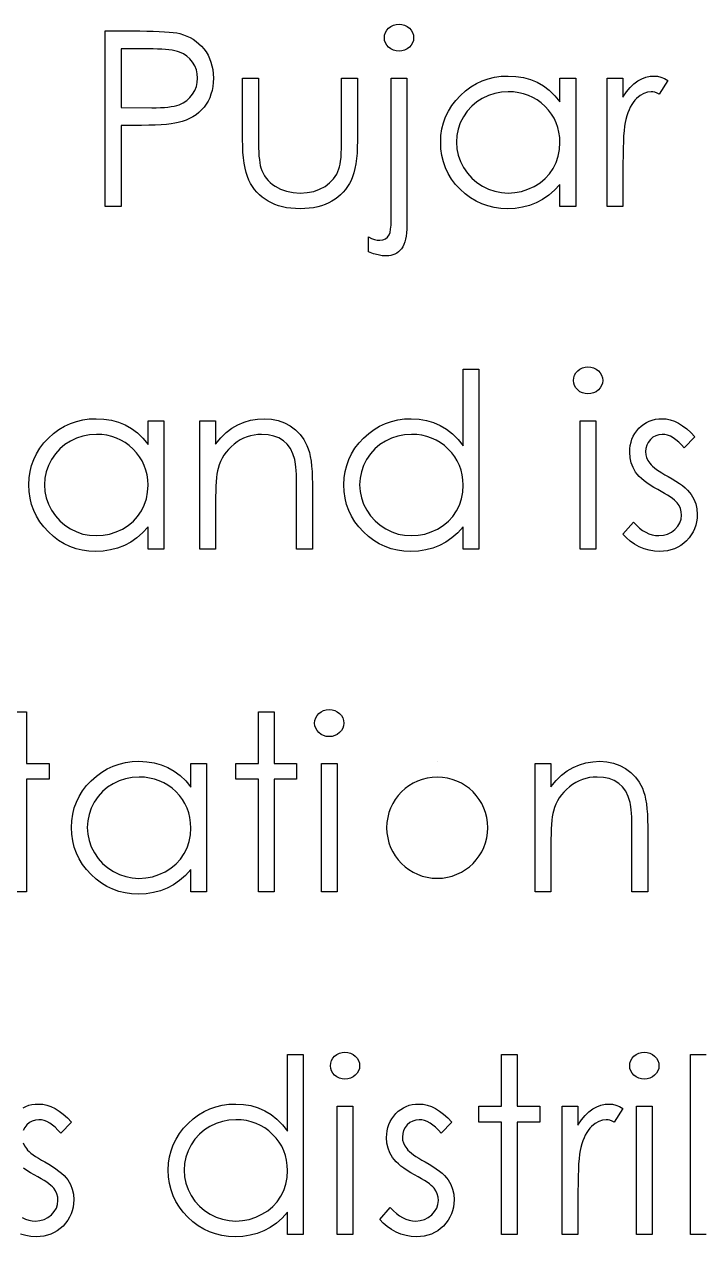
# Model space of a CAD drawing. Header units: millimetres. Extents: x -27 to 266, y -7 to 117.
# Drawn here: x 83.51 to 97.02, y 92.97 to 117.15 of the extents above; entities that cross this region are included whole.
import ezdxf

# ---------------------------------------------------------------- set-up
doc = ezdxf.new("R2010")
doc.units = ezdxf.units.MM

msp = doc.modelspace()

# ---------------------------------------------------------------- linework, layer by layer
at = {"color": 7, "linetype": 'Continuous'}
msp.add_line((91.748, 102.451), (91.748, 102.451), dxfattribs=at)
at = {"color": 7, "linetype": 'Continuous', "flags": 128}
for points in [[(90.984, 117.149), (91.042, 117.145), (91.096, 117.13), (91.145, 117.105), (91.19, 117.07), (91.228, 117.029), (91.254, 116.983), (91.27, 116.933), (91.275, 116.879), (91.275, 116.879), (91.27, 116.826), (91.254, 116.777), (91.228, 116.732), (91.19, 116.69), (91.145, 116.656), (91.096, 116.631), (91.042, 116.616), (90.984, 116.611), (90.984, 116.611), (90.925, 116.616), (90.871, 116.631), (90.822, 116.656), (90.777, 116.69), (90.74, 116.732), (90.713, 116.777), (90.697, 116.826), (90.692, 116.879), (90.692, 116.879), (90.697, 116.933), (90.713, 116.983), (90.74, 117.029), (90.777, 117.07), (90.822, 117.105), (90.871, 117.13), (90.925, 117.145), (90.984, 117.149)], [(85.128, 117.015), (85.814, 117.015), (85.814, 117.015), (85.956, 117.014), (86.085, 117.011), (86.203, 117.007), (86.309, 117.001), (86.402, 116.994), (86.484, 116.985), (86.554, 116.975), (86.611, 116.962), (86.611, 116.962), (86.684, 116.941), (86.752, 116.915), (86.817, 116.884), (86.88, 116.849), (86.938, 116.808), (86.993, 116.762), (87.045, 116.712), (87.094, 116.657), (87.138, 116.597), (87.176, 116.534), (87.208, 116.467), (87.235, 116.396), (87.255, 116.321), (87.27, 116.244), (87.279, 116.162), (87.282, 116.076), (87.282, 116.076), (87.279, 115.99), (87.27, 115.908), (87.256, 115.829), (87.235, 115.755), (87.209, 115.684), (87.177, 115.617), (87.139, 115.554), (87.096, 115.495), (87.047, 115.441), (86.994, 115.39), (86.937, 115.345), (86.875, 115.304), (86.808, 115.268), (86.738, 115.237), (86.663, 115.21), (86.583, 115.188), (86.583, 115.188), (86.517, 115.174), (86.438, 115.162), (86.346, 115.153), (86.241, 115.145), (86.123, 115.139), (85.993, 115.134), (85.849, 115.131), (85.692, 115.13), (85.692, 115.13), (85.442, 115.13), (85.442, 115.13), (85.442, 113.515), (85.442, 113.515), (85.128, 113.515), (85.128, 113.515), (85.128, 117.015)], [(85.442, 116.656), (85.442, 115.489), (85.442, 115.489), (86.055, 115.481), (86.055, 115.481), (86.144, 115.482), (86.228, 115.486), (86.305, 115.491), (86.376, 115.498), (86.441, 115.507), (86.5, 115.517), (86.552, 115.531), (86.598, 115.545), (86.679, 115.582), (86.752, 115.629), (86.815, 115.687), (86.869, 115.753), (86.912, 115.828), (86.943, 115.906), (86.961, 115.988), (86.967, 116.075), (86.967, 116.075), (86.961, 116.159), (86.943, 116.24), (86.912, 116.317), (86.869, 116.391), (86.815, 116.457), (86.755, 116.514), (86.686, 116.56), (86.609, 116.595), (86.566, 116.609), (86.516, 116.621), (86.459, 116.632), (86.397, 116.64), (86.327, 116.647), (86.252, 116.652), (86.17, 116.655), (86.082, 116.656), (86.082, 116.656), (85.442, 116.656)], [(87.865, 116.072), (88.179, 116.072), (88.179, 116.072), (88.179, 114.886), (88.179, 114.886), (88.18, 114.782), (88.182, 114.686), (88.186, 114.599), (88.192, 114.52), (88.199, 114.449), (88.207, 114.387), (88.217, 114.334), (88.229, 114.288), (88.229, 114.288), (88.25, 114.231), (88.274, 114.177), (88.304, 114.127), (88.337, 114.079), (88.375, 114.034), (88.417, 113.993), (88.462, 113.954), (88.513, 113.919), (88.623, 113.86), (88.743, 113.818), (88.874, 113.792), (89.014, 113.784), (89.014, 113.784), (89.154, 113.792), (89.283, 113.817), (89.401, 113.858), (89.508, 113.916), (89.601, 113.987), (89.679, 114.069), (89.741, 114.161), (89.787, 114.263), (89.787, 114.263), (89.799, 114.305), (89.81, 114.357), (89.819, 114.419), (89.827, 114.492), (89.832, 114.576), (89.836, 114.669), (89.839, 114.773), (89.839, 114.886), (89.839, 114.886), (89.839, 116.072), (89.839, 116.072), (90.153, 116.072), (90.153, 116.072), (90.153, 114.827), (90.153, 114.827), (90.151, 114.7), (90.146, 114.581), (90.136, 114.47), (90.122, 114.367), (90.104, 114.272), (90.083, 114.186), (90.057, 114.107), (90.027, 114.036), (89.994, 113.972), (89.956, 113.911), (89.914, 113.853), (89.869, 113.799), (89.82, 113.749), (89.766, 113.703), (89.709, 113.659), (89.647, 113.62), (89.582, 113.585), (89.513, 113.554), (89.439, 113.529), (89.362, 113.508), (89.28, 113.491), (89.194, 113.479), (89.105, 113.472), (89.011, 113.47), (89.011, 113.47), (88.918, 113.472), (88.828, 113.479), (88.743, 113.491), (88.661, 113.508), (88.583, 113.529), (88.509, 113.554), (88.439, 113.585), (88.373, 113.62), (88.312, 113.659), (88.253, 113.703), (88.199, 113.75), (88.15, 113.8), (88.104, 113.855), (88.063, 113.913), (88.025, 113.975), (87.991, 114.04), (87.962, 114.111), (87.936, 114.191), (87.914, 114.28), (87.896, 114.377), (87.882, 114.483), (87.873, 114.597), (87.867, 114.719), (87.865, 114.85), (87.865, 114.85), (87.865, 116.072)], [(90.826, 116.072), (91.141, 116.072), (91.141, 116.072), (91.141, 113.141), (91.141, 113.141), (91.139, 113.063), (91.134, 112.992), (91.125, 112.925), (91.113, 112.863), (91.098, 112.808), (91.079, 112.758), (91.057, 112.713), (91.031, 112.673), (91.002, 112.639), (90.972, 112.61), (90.938, 112.584), (90.901, 112.564), (90.863, 112.548), (90.822, 112.537), (90.778, 112.53), (90.732, 112.528), (90.732, 112.528), (90.65, 112.533), (90.565, 112.548), (90.474, 112.573), (90.378, 112.608), (90.378, 112.608), (90.378, 112.91), (90.378, 112.91), (90.438, 112.88), (90.496, 112.859), (90.55, 112.846), (90.601, 112.842), (90.601, 112.842), (90.66, 112.849), (90.711, 112.869), (90.754, 112.903), (90.789, 112.952), (90.789, 112.952), (90.805, 112.997), (90.817, 113.06), (90.824, 113.143), (90.826, 113.243), (90.826, 113.243), (90.826, 116.072)], [(94.506, 116.072), (94.506, 113.515), (94.506, 113.515), (94.192, 113.515), (94.192, 113.515), (94.192, 113.957), (94.192, 113.957), (94.083, 113.839), (93.969, 113.738), (93.847, 113.654), (93.719, 113.587), (93.585, 113.536), (93.446, 113.499), (93.299, 113.477), (93.147, 113.47), (93.147, 113.47), (93.012, 113.476), (92.881, 113.494), (92.756, 113.525), (92.635, 113.567), (92.52, 113.621), (92.41, 113.688), (92.304, 113.767), (92.204, 113.858), (92.112, 113.957), (92.033, 114.062), (91.966, 114.172), (91.911, 114.287), (91.868, 114.408), (91.838, 114.534), (91.82, 114.665), (91.814, 114.801), (91.814, 114.801), (91.82, 114.934), (91.838, 115.063), (91.869, 115.186), (91.913, 115.305), (91.968, 115.419), (92.035, 115.528), (92.115, 115.632), (92.208, 115.731), (92.309, 115.821), (92.415, 115.9), (92.526, 115.967), (92.642, 116.021), (92.764, 116.063), (92.89, 116.094), (93.021, 116.111), (93.157, 116.117), (93.157, 116.117), (93.313, 116.11), (93.462, 116.087), (93.603, 116.047), (93.736, 115.993), (93.862, 115.922), (93.98, 115.833), (94.089, 115.725), (94.192, 115.599), (94.192, 115.599), (94.192, 116.072), (94.192, 116.072), (94.506, 116.072)], [(95.134, 116.072), (95.448, 116.072), (95.448, 116.072), (95.448, 115.696), (95.448, 115.696), (95.52, 115.8), (95.593, 115.888), (95.668, 115.96), (95.746, 116.018), (95.825, 116.061), (95.906, 116.093), (95.988, 116.111), (96.072, 116.117), (96.072, 116.117), (96.137, 116.112), (96.205, 116.096), (96.274, 116.068), (96.346, 116.03), (96.346, 116.03), (96.173, 115.758), (96.173, 115.758), (96.128, 115.777), (96.086, 115.792), (96.047, 115.8), (96.013, 115.803), (96.013, 115.803), (95.938, 115.795), (95.863, 115.77), (95.791, 115.728), (95.72, 115.669), (95.685, 115.633), (95.653, 115.592), (95.624, 115.547), (95.595, 115.498), (95.57, 115.443), (95.546, 115.384), (95.524, 115.32), (95.504, 115.252), (95.504, 115.252), (95.491, 115.191), (95.48, 115.116), (95.47, 115.027), (95.462, 114.924), (95.456, 114.808), (95.452, 114.677), (95.449, 114.533), (95.448, 114.374), (95.448, 114.374), (95.448, 113.515), (95.448, 113.515), (95.134, 113.515), (95.134, 113.515), (95.134, 116.072)], [(93.161, 115.803), (93.024, 115.795), (92.892, 115.77), (92.766, 115.729), (92.644, 115.671), (92.532, 115.599), (92.432, 115.513), (92.344, 115.414), (92.267, 115.301), (92.206, 115.181), (92.163, 115.056), (92.136, 114.928), (92.128, 114.797), (92.128, 114.797), (92.137, 114.667), (92.163, 114.539), (92.207, 114.414), (92.269, 114.292), (92.346, 114.179), (92.434, 114.079), (92.535, 113.992), (92.648, 113.918), (92.769, 113.859), (92.895, 113.818), (93.024, 113.792), (93.158, 113.784), (93.158, 113.784), (93.294, 113.792), (93.427, 113.817), (93.555, 113.858), (93.68, 113.917), (93.796, 113.989), (93.898, 114.073), (93.985, 114.169), (94.059, 114.276), (94.117, 114.393), (94.159, 114.518), (94.183, 114.649), (94.192, 114.788), (94.192, 114.788), (94.187, 114.894), (94.173, 114.996), (94.15, 115.093), (94.118, 115.186), (94.075, 115.274), (94.024, 115.358), (93.964, 115.437), (93.894, 115.512), (93.817, 115.58), (93.737, 115.64), (93.651, 115.69), (93.562, 115.73), (93.468, 115.763), (93.37, 115.785), (93.268, 115.799), (93.161, 115.803)], [(92.576, 110.271), (92.576, 106.681), (92.576, 106.681), (92.262, 106.681), (92.262, 106.681), (92.262, 107.124), (92.262, 107.124), (92.154, 107.006), (92.039, 106.905), (91.917, 106.821), (91.79, 106.754), (91.656, 106.703), (91.516, 106.666), (91.37, 106.644), (91.218, 106.637), (91.218, 106.637), (91.082, 106.643), (90.952, 106.661), (90.826, 106.691), (90.706, 106.733), (90.591, 106.788), (90.48, 106.855), (90.375, 106.933), (90.275, 107.024), (90.183, 107.124), (90.104, 107.228), (90.037, 107.338), (89.982, 107.454), (89.939, 107.575), (89.909, 107.7), (89.89, 107.831), (89.884, 107.967), (89.884, 107.967), (89.89, 108.101), (89.909, 108.23), (89.94, 108.353), (89.983, 108.472), (90.038, 108.586), (90.106, 108.694), (90.186, 108.799), (90.278, 108.898), (90.379, 108.988), (90.486, 109.067), (90.596, 109.133), (90.713, 109.187), (90.834, 109.23), (90.96, 109.26), (91.091, 109.278), (91.228, 109.284), (91.228, 109.284), (91.384, 109.276), (91.532, 109.25), (91.673, 109.208), (91.807, 109.149), (91.932, 109.073), (92.051, 108.98), (92.16, 108.87), (92.262, 108.744), (92.262, 108.744), (92.262, 110.271), (92.262, 110.271), (92.576, 110.271)], [(94.751, 110.316), (94.81, 110.311), (94.864, 110.296), (94.913, 110.271), (94.958, 110.237), (94.996, 110.195), (95.023, 110.149), (95.039, 110.099), (95.044, 110.045), (95.044, 110.045), (95.039, 109.993), (95.023, 109.944), (94.996, 109.898), (94.958, 109.857), (94.913, 109.822), (94.864, 109.797), (94.81, 109.783), (94.751, 109.778), (94.751, 109.778), (94.694, 109.783), (94.641, 109.797), (94.591, 109.822), (94.547, 109.857), (94.509, 109.898), (94.483, 109.944), (94.467, 109.993), (94.461, 110.045), (94.461, 110.045), (94.467, 110.099), (94.483, 110.149), (94.509, 110.195), (94.547, 110.237), (94.591, 110.271), (94.641, 110.296), (94.694, 110.311), (94.751, 110.316)], [(86.294, 109.239), (86.294, 106.681), (86.294, 106.681), (85.98, 106.681), (85.98, 106.681), (85.98, 107.124), (85.98, 107.124), (85.872, 107.006), (85.757, 106.905), (85.635, 106.821), (85.508, 106.754), (85.374, 106.703), (85.234, 106.666), (85.088, 106.644), (84.936, 106.637), (84.936, 106.637), (84.8, 106.643), (84.67, 106.661), (84.544, 106.691), (84.424, 106.733), (84.309, 106.788), (84.198, 106.855), (84.093, 106.933), (83.993, 107.024), (83.901, 107.124), (83.822, 107.228), (83.755, 107.338), (83.7, 107.454), (83.657, 107.575), (83.627, 107.7), (83.608, 107.831), (83.602, 107.967), (83.602, 107.967), (83.608, 108.101), (83.627, 108.23), (83.657, 108.353), (83.701, 108.472), (83.756, 108.586), (83.824, 108.694), (83.904, 108.799), (83.996, 108.898), (84.097, 108.988), (84.204, 109.067), (84.314, 109.133), (84.431, 109.187), (84.552, 109.23), (84.678, 109.26), (84.809, 109.278), (84.945, 109.284), (84.945, 109.284), (85.102, 109.276), (85.25, 109.253), (85.391, 109.214), (85.525, 109.16), (85.65, 109.089), (85.769, 108.999), (85.878, 108.892), (85.98, 108.766), (85.98, 108.766), (85.98, 109.239), (85.98, 109.239), (86.294, 109.239)], [(87.012, 109.239), (87.326, 109.239), (87.326, 109.239), (87.326, 108.778), (87.326, 108.778), (87.43, 108.901), (87.538, 109.007), (87.651, 109.094), (87.77, 109.163), (87.894, 109.216), (88.024, 109.254), (88.159, 109.276), (88.3, 109.284), (88.3, 109.284), (88.441, 109.275), (88.574, 109.248), (88.699, 109.203), (88.816, 109.14), (88.921, 109.061), (89.012, 108.97), (89.088, 108.866), (89.149, 108.75), (89.174, 108.685), (89.196, 108.61), (89.214, 108.528), (89.229, 108.437), (89.241, 108.338), (89.249, 108.23), (89.255, 108.112), (89.256, 107.988), (89.256, 107.988), (89.256, 106.681), (89.256, 106.681), (88.942, 106.681), (88.942, 106.681), (88.942, 107.885), (88.942, 107.885), (88.941, 107.989), (88.94, 108.084), (88.937, 108.171), (88.933, 108.248), (88.927, 108.316), (88.921, 108.375), (88.913, 108.426), (88.905, 108.467), (88.905, 108.467), (88.869, 108.584), (88.819, 108.687), (88.756, 108.773), (88.68, 108.844), (88.59, 108.899), (88.488, 108.938), (88.373, 108.962), (88.245, 108.97), (88.245, 108.97), (88.169, 108.967), (88.096, 108.958), (88.023, 108.943), (87.954, 108.922), (87.886, 108.894), (87.82, 108.861), (87.756, 108.821), (87.695, 108.775), (87.636, 108.725), (87.584, 108.672), (87.536, 108.616), (87.493, 108.557), (87.456, 108.495), (87.424, 108.431), (87.397, 108.363), (87.375, 108.293), (87.375, 108.293), (87.364, 108.241), (87.354, 108.179), (87.345, 108.108), (87.338, 108.027), (87.333, 107.936), (87.329, 107.836), (87.327, 107.726), (87.326, 107.606), (87.326, 107.606), (87.326, 106.681), (87.326, 106.681), (87.012, 106.681), (87.012, 106.681), (87.012, 109.239)], [(94.596, 109.239), (94.91, 109.239), (94.91, 109.239), (94.91, 106.681), (94.91, 106.681), (94.596, 106.681), (94.596, 106.681), (94.596, 109.239)], [(96.884, 108.92), (96.671, 108.701), (96.671, 108.701), (96.615, 108.764), (96.559, 108.818), (96.503, 108.865), (96.448, 108.903), (96.393, 108.932), (96.338, 108.953), (96.283, 108.966), (96.229, 108.97), (96.229, 108.97), (96.163, 108.964), (96.102, 108.944), (96.046, 108.912), (95.994, 108.866), (95.952, 108.812), (95.922, 108.755), (95.903, 108.692), (95.897, 108.626), (95.897, 108.626), (95.903, 108.565), (95.919, 108.507), (95.946, 108.45), (95.984, 108.394), (95.984, 108.394), (96.008, 108.365), (96.039, 108.335), (96.076, 108.304), (96.119, 108.272), (96.168, 108.238), (96.222, 108.204), (96.283, 108.167), (96.349, 108.13), (96.349, 108.13), (96.431, 108.084), (96.505, 108.038), (96.573, 107.993), (96.634, 107.948), (96.688, 107.903), (96.736, 107.859), (96.776, 107.814), (96.81, 107.771), (96.81, 107.771), (96.862, 107.681), (96.9, 107.585), (96.921, 107.483), (96.929, 107.376), (96.929, 107.376), (96.926, 107.3), (96.916, 107.227), (96.899, 107.157), (96.876, 107.09), (96.845, 107.026), (96.808, 106.965), (96.765, 106.907), (96.714, 106.851), (96.659, 106.801), (96.601, 106.757), (96.539, 106.721), (96.474, 106.691), (96.405, 106.667), (96.333, 106.65), (96.258, 106.64), (96.18, 106.637), (96.18, 106.637), (96.074, 106.642), (95.971, 106.66), (95.87, 106.688), (95.771, 106.728), (95.678, 106.779), (95.593, 106.839), (95.516, 106.907), (95.448, 106.983), (95.448, 106.983), (95.656, 107.22), (95.656, 107.22), (95.717, 107.157), (95.778, 107.102), (95.84, 107.056), (95.903, 107.018), (95.966, 106.989), (96.032, 106.968), (96.097, 106.955), (96.163, 106.951), (96.163, 106.951), (96.254, 106.958), (96.337, 106.982), (96.414, 107.019), (96.483, 107.073), (96.541, 107.137), (96.582, 107.207), (96.607, 107.282), (96.615, 107.362), (96.615, 107.362), (96.609, 107.429), (96.593, 107.492), (96.567, 107.551), (96.529, 107.606), (96.529, 107.606), (96.504, 107.633), (96.473, 107.662), (96.434, 107.692), (96.389, 107.725), (96.337, 107.758), (96.278, 107.793), (96.213, 107.831), (96.141, 107.87), (96.141, 107.87), (96.063, 107.914), (95.992, 107.958), (95.927, 108.002), (95.868, 108.046), (95.816, 108.089), (95.771, 108.133), (95.732, 108.176), (95.7, 108.219), (95.7, 108.219), (95.649, 108.308), (95.612, 108.404), (95.59, 108.505), (95.583, 108.613), (95.583, 108.613), (95.586, 108.684), (95.594, 108.751), (95.609, 108.816), (95.628, 108.877), (95.654, 108.936), (95.686, 108.991), (95.723, 109.044), (95.766, 109.093), (95.814, 109.137), (95.864, 109.176), (95.917, 109.209), (95.973, 109.236), (96.033, 109.257), (96.095, 109.272), (96.161, 109.281), (96.229, 109.284), (96.229, 109.284), (96.311, 109.278), (96.392, 109.262), (96.474, 109.233), (96.556, 109.193), (96.637, 109.142), (96.719, 109.079), (96.802, 109.006), (96.884, 108.92)], [(84.95, 108.97), (84.812, 108.962), (84.68, 108.937), (84.554, 108.896), (84.433, 108.838), (84.321, 108.766), (84.22, 108.68), (84.132, 108.581), (84.056, 108.468), (83.995, 108.347), (83.951, 108.223), (83.925, 108.095), (83.916, 107.964), (83.916, 107.964), (83.925, 107.833), (83.951, 107.706), (83.995, 107.581), (84.057, 107.459), (84.134, 107.345), (84.223, 107.245), (84.324, 107.158), (84.436, 107.085), (84.558, 107.026), (84.683, 106.984), (84.813, 106.959), (84.947, 106.951), (84.947, 106.951), (85.083, 106.959), (85.215, 106.984), (85.344, 107.025), (85.468, 107.083), (85.584, 107.155), (85.687, 107.24), (85.773, 107.336), (85.847, 107.443), (85.905, 107.56), (85.947, 107.685), (85.972, 107.816), (85.98, 107.955), (85.98, 107.955), (85.975, 108.061), (85.961, 108.162), (85.938, 108.26), (85.906, 108.352), (85.864, 108.441), (85.813, 108.525), (85.752, 108.604), (85.682, 108.679), (85.606, 108.747), (85.525, 108.807), (85.44, 108.856), (85.351, 108.897), (85.257, 108.929), (85.159, 108.952), (85.056, 108.966), (84.95, 108.97)], [(91.232, 108.97), (91.094, 108.962), (90.962, 108.937), (90.836, 108.896), (90.715, 108.838), (90.603, 108.766), (90.503, 108.68), (90.414, 108.581), (90.338, 108.468), (90.277, 108.347), (90.233, 108.223), (90.207, 108.095), (90.198, 107.964), (90.198, 107.964), (90.207, 107.833), (90.233, 107.706), (90.277, 107.581), (90.339, 107.459), (90.416, 107.345), (90.505, 107.245), (90.606, 107.158), (90.718, 107.085), (90.84, 107.026), (90.965, 106.984), (91.095, 106.959), (91.229, 106.951), (91.229, 106.951), (91.365, 106.959), (91.497, 106.984), (91.626, 107.025), (91.751, 107.083), (91.866, 107.155), (91.969, 107.24), (92.056, 107.336), (92.129, 107.443), (92.187, 107.56), (92.229, 107.685), (92.254, 107.816), (92.262, 107.955), (92.262, 107.955), (92.257, 108.061), (92.243, 108.162), (92.22, 108.26), (92.188, 108.352), (92.146, 108.441), (92.095, 108.525), (92.034, 108.604), (91.964, 108.679), (91.888, 108.747), (91.807, 108.807), (91.722, 108.856), (91.633, 108.897), (91.539, 108.929), (91.441, 108.952), (91.338, 108.966), (91.232, 108.97)], [(83.243, 103.438), (83.557, 103.438), (83.557, 103.438), (83.557, 102.406), (83.557, 102.406), (84.006, 102.406), (84.006, 102.406), (84.006, 102.092), (84.006, 102.092), (83.557, 102.092), (83.557, 102.092), (83.557, 99.848), (83.557, 99.848), (83.243, 99.848), (83.243, 99.848), (83.243, 102.092), (83.243, 102.092), (82.794, 102.092), (82.794, 102.092), (82.794, 102.406), (82.794, 102.406), (83.243, 102.406), (83.243, 102.406), (83.243, 103.438)], [(88.179, 103.438), (88.493, 103.438), (88.493, 103.438), (88.493, 102.406), (88.493, 102.406), (88.942, 102.406), (88.942, 102.406), (88.942, 102.092), (88.942, 102.092), (88.493, 102.092), (88.493, 102.092), (88.493, 99.848), (88.493, 99.848), (88.179, 99.848), (88.179, 99.848), (88.179, 102.092), (88.179, 102.092), (87.73, 102.092), (87.73, 102.092), (87.73, 102.406), (87.73, 102.406), (88.179, 102.406), (88.179, 102.406), (88.179, 103.438)], [(89.591, 103.483), (89.649, 103.478), (89.703, 103.463), (89.753, 103.438), (89.798, 103.404), (89.836, 103.362), (89.862, 103.316), (89.879, 103.266), (89.884, 103.212), (89.884, 103.212), (89.879, 103.16), (89.862, 103.11), (89.836, 103.065), (89.798, 103.024), (89.753, 102.989), (89.703, 102.964), (89.649, 102.949), (89.591, 102.944), (89.591, 102.944), (89.534, 102.949), (89.481, 102.964), (89.431, 102.989), (89.386, 103.024), (89.349, 103.065), (89.323, 103.11), (89.306, 103.16), (89.301, 103.212), (89.301, 103.212), (89.306, 103.266), (89.323, 103.316), (89.349, 103.362), (89.386, 103.404), (89.431, 103.438), (89.481, 103.463), (89.534, 103.478), (89.591, 103.483)], [(87.147, 102.406), (87.147, 99.848), (87.147, 99.848), (86.833, 99.848), (86.833, 99.848), (86.833, 100.291), (86.833, 100.291), (86.724, 100.173), (86.61, 100.072), (86.488, 99.988), (86.36, 99.92), (86.226, 99.869), (86.087, 99.833), (85.94, 99.81), (85.788, 99.803), (85.788, 99.803), (85.653, 99.81), (85.522, 99.828), (85.397, 99.858), (85.276, 99.9), (85.161, 99.955), (85.051, 100.021), (84.945, 100.1), (84.845, 100.191), (84.753, 100.291), (84.674, 100.395), (84.608, 100.505), (84.552, 100.621), (84.509, 100.741), (84.479, 100.867), (84.461, 100.998), (84.455, 101.134), (84.455, 101.134), (84.461, 101.267), (84.479, 101.396), (84.51, 101.52), (84.554, 101.639), (84.609, 101.752), (84.676, 101.861), (84.756, 101.966), (84.849, 102.064), (84.95, 102.155), (85.056, 102.233), (85.167, 102.3), (85.283, 102.354), (85.405, 102.397), (85.531, 102.427), (85.662, 102.444), (85.798, 102.451), (85.798, 102.451), (85.954, 102.443), (86.103, 102.42), (86.244, 102.381), (86.377, 102.327), (86.503, 102.256), (86.621, 102.166), (86.731, 102.059), (86.833, 101.933), (86.833, 101.933), (86.833, 102.406), (86.833, 102.406), (87.147, 102.406)], [(89.435, 102.406), (89.75, 102.406), (89.75, 102.406), (89.75, 99.848), (89.75, 99.848), (89.435, 99.848), (89.435, 99.848), (89.435, 102.406)], [(93.698, 102.406), (94.012, 102.406), (94.012, 102.406), (94.012, 101.944), (94.012, 101.944), (94.115, 102.068), (94.223, 102.174), (94.337, 102.261), (94.456, 102.33), (94.58, 102.383), (94.71, 102.421), (94.845, 102.443), (94.986, 102.451), (94.986, 102.451), (95.127, 102.442), (95.26, 102.415), (95.385, 102.369), (95.502, 102.306), (95.607, 102.228), (95.698, 102.137), (95.774, 102.033), (95.835, 101.916), (95.86, 101.851), (95.882, 101.777), (95.9, 101.695), (95.915, 101.604), (95.926, 101.504), (95.935, 101.396), (95.94, 101.279), (95.942, 101.154), (95.942, 101.154), (95.942, 99.848), (95.942, 99.848), (95.628, 99.848), (95.628, 99.848), (95.628, 101.051), (95.628, 101.051), (95.627, 101.156), (95.626, 101.251), (95.623, 101.337), (95.619, 101.415), (95.613, 101.483), (95.607, 101.542), (95.599, 101.593), (95.591, 101.633), (95.591, 101.633), (95.555, 101.751), (95.505, 101.853), (95.442, 101.94), (95.366, 102.01), (95.276, 102.066), (95.173, 102.105), (95.058, 102.129), (94.931, 102.137), (94.931, 102.137), (94.855, 102.134), (94.781, 102.125), (94.709, 102.109), (94.64, 102.088), (94.572, 102.06), (94.506, 102.027), (94.442, 101.987), (94.38, 101.942), (94.322, 101.891), (94.27, 101.839), (94.222, 101.783), (94.179, 101.724), (94.142, 101.662), (94.11, 101.597), (94.082, 101.529), (94.061, 101.459), (94.061, 101.459), (94.05, 101.407), (94.04, 101.346), (94.031, 101.275), (94.024, 101.194), (94.019, 101.103), (94.015, 101.003), (94.013, 100.893), (94.012, 100.773), (94.012, 100.773), (94.012, 99.848), (94.012, 99.848), (93.698, 99.848), (93.698, 99.848), (93.698, 102.406)], [(85.802, 102.137), (85.665, 102.128), (85.533, 102.104), (85.407, 102.062), (85.285, 102.005), (85.173, 101.933), (85.073, 101.846), (84.985, 101.747), (84.908, 101.635), (84.847, 101.514), (84.804, 101.389), (84.777, 101.262), (84.769, 101.13), (84.769, 101.13), (84.778, 101), (84.804, 100.872), (84.848, 100.748), (84.91, 100.626), (84.987, 100.512), (85.075, 100.412), (85.176, 100.325), (85.289, 100.251), (85.41, 100.192), (85.536, 100.151), (85.666, 100.126), (85.799, 100.117), (85.799, 100.117), (85.935, 100.126), (86.068, 100.15), (86.196, 100.192), (86.321, 100.25), (86.437, 100.322), (86.539, 100.406), (86.626, 100.502), (86.7, 100.61), (86.758, 100.727), (86.8, 100.851), (86.824, 100.983), (86.833, 101.121), (86.833, 101.121), (86.828, 101.227), (86.814, 101.329), (86.791, 101.426), (86.759, 101.519), (86.716, 101.607), (86.665, 101.691), (86.605, 101.771), (86.535, 101.846), (86.458, 101.914), (86.378, 101.973), (86.292, 102.023), (86.203, 102.064), (86.109, 102.096), (86.011, 102.118), (85.909, 102.132), (85.802, 102.137)], [(89.076, 96.605), (89.076, 93.015), (89.076, 93.015), (88.762, 93.015), (88.762, 93.015), (88.762, 93.457), (88.762, 93.457), (88.654, 93.339), (88.539, 93.238), (88.417, 93.154), (88.29, 93.087), (88.156, 93.036), (88.016, 92.999), (87.87, 92.977), (87.718, 92.97), (87.718, 92.97), (87.582, 92.976), (87.452, 92.994), (87.326, 93.025), (87.206, 93.067), (87.091, 93.121), (86.98, 93.188), (86.875, 93.267), (86.775, 93.358), (86.683, 93.457), (86.604, 93.562), (86.537, 93.672), (86.482, 93.787), (86.439, 93.908), (86.409, 94.034), (86.39, 94.165), (86.384, 94.301), (86.384, 94.301), (86.39, 94.434), (86.409, 94.563), (86.44, 94.686), (86.483, 94.805), (86.538, 94.919), (86.606, 95.028), (86.686, 95.132), (86.778, 95.231), (86.879, 95.321), (86.986, 95.4), (87.096, 95.467), (87.213, 95.521), (87.334, 95.563), (87.46, 95.594), (87.591, 95.611), (87.728, 95.617), (87.728, 95.617), (87.884, 95.609), (88.032, 95.584), (88.173, 95.541), (88.307, 95.482), (88.432, 95.406), (88.551, 95.314), (88.66, 95.204), (88.762, 95.078), (88.762, 95.078), (88.762, 96.605), (88.762, 96.605), (89.076, 96.605)], [(89.905, 96.649), (89.963, 96.645), (90.017, 96.63), (90.067, 96.605), (90.112, 96.57), (90.15, 96.529), (90.177, 96.483), (90.193, 96.433), (90.198, 96.379), (90.198, 96.379), (90.193, 96.326), (90.177, 96.277), (90.15, 96.232), (90.112, 96.19), (90.067, 96.156), (90.017, 96.131), (89.963, 96.116), (89.905, 96.111), (89.905, 96.111), (89.848, 96.116), (89.795, 96.131), (89.745, 96.156), (89.7, 96.19), (89.663, 96.232), (89.637, 96.277), (89.621, 96.326), (89.615, 96.379), (89.615, 96.379), (89.621, 96.433), (89.637, 96.483), (89.663, 96.529), (89.7, 96.57), (89.745, 96.605), (89.795, 96.63), (89.848, 96.645), (89.905, 96.649)], [(93.025, 96.605), (93.339, 96.605), (93.339, 96.605), (93.339, 95.572), (93.339, 95.572), (93.788, 95.572), (93.788, 95.572), (93.788, 95.258), (93.788, 95.258), (93.339, 95.258), (93.339, 95.258), (93.339, 93.015), (93.339, 93.015), (93.025, 93.015), (93.025, 93.015), (93.025, 95.258), (93.025, 95.258), (92.576, 95.258), (92.576, 95.258), (92.576, 95.572), (92.576, 95.572), (93.025, 95.572), (93.025, 95.572), (93.025, 96.605)], [(95.873, 96.649), (95.931, 96.645), (95.985, 96.63), (96.035, 96.605), (96.08, 96.57), (96.118, 96.529), (96.144, 96.483), (96.161, 96.433), (96.166, 96.379), (96.166, 96.379), (96.161, 96.326), (96.144, 96.277), (96.118, 96.232), (96.08, 96.19), (96.035, 96.156), (95.985, 96.131), (95.931, 96.116), (95.873, 96.111), (95.873, 96.111), (95.816, 96.116), (95.763, 96.131), (95.713, 96.156), (95.668, 96.19), (95.631, 96.232), (95.605, 96.277), (95.588, 96.326), (95.583, 96.379), (95.583, 96.379), (95.588, 96.433), (95.605, 96.483), (95.631, 96.529), (95.668, 96.57), (95.713, 96.605), (95.763, 96.63), (95.816, 96.645), (95.873, 96.649)], [(96.794, 93.015), (96.794, 96.605), (96.794, 96.605), (97.109, 96.605)], [(83.488, 95.542), (83.544, 95.57), (83.604, 95.591), (83.666, 95.605), (83.731, 95.615), (83.8, 95.617), (83.8, 95.617), (83.881, 95.612), (83.962, 95.595), (84.045, 95.566), (84.127, 95.526), (84.208, 95.475), (84.29, 95.413), (84.373, 95.339), (84.455, 95.253)], [(89.75, 95.572), (90.064, 95.572), (90.064, 95.572), (90.064, 93.015), (90.064, 93.015), (89.75, 93.015), (89.75, 93.015), (89.75, 95.572)], [(92.038, 95.253), (91.825, 95.034), (91.825, 95.034), (91.769, 95.097), (91.713, 95.152), (91.657, 95.198), (91.602, 95.236), (91.547, 95.265), (91.492, 95.286), (91.437, 95.299), (91.383, 95.303), (91.383, 95.303), (91.317, 95.297), (91.256, 95.277), (91.199, 95.245), (91.148, 95.199), (91.106, 95.146), (91.075, 95.088), (91.057, 95.026), (91.051, 94.959), (91.051, 94.959), (91.056, 94.899), (91.073, 94.841), (91.1, 94.783), (91.138, 94.727), (91.138, 94.727), (91.162, 94.698), (91.193, 94.669), (91.23, 94.637), (91.272, 94.605), (91.321, 94.571), (91.376, 94.537), (91.436, 94.5), (91.503, 94.463), (91.503, 94.463), (91.584, 94.417), (91.659, 94.371), (91.727, 94.326), (91.788, 94.281), (91.842, 94.236), (91.889, 94.192), (91.93, 94.148), (91.964, 94.104), (91.964, 94.104), (92.016, 94.014), (92.053, 93.918), (92.075, 93.816), (92.083, 93.709), (92.083, 93.709), (92.079, 93.633), (92.07, 93.56), (92.053, 93.49), (92.03, 93.424), (91.999, 93.359), (91.962, 93.298), (91.919, 93.24), (91.868, 93.184), (91.813, 93.134), (91.755, 93.091), (91.693, 93.054), (91.628, 93.024), (91.559, 93), (91.487, 92.983), (91.412, 92.973), (91.333, 92.97), (91.333, 92.97), (91.228, 92.976), (91.124, 92.993), (91.023, 93.022), (90.925, 93.062), (90.831, 93.112), (90.747, 93.172), (90.67, 93.24), (90.602, 93.316), (90.602, 93.316), (90.81, 93.553), (90.81, 93.553), (90.871, 93.49), (90.932, 93.435), (90.994, 93.389), (91.056, 93.351), (91.12, 93.322), (91.185, 93.301), (91.251, 93.288), (91.317, 93.284), (91.317, 93.284), (91.408, 93.292), (91.491, 93.315), (91.568, 93.353), (91.637, 93.407), (91.694, 93.471), (91.736, 93.541), (91.76, 93.615), (91.769, 93.696), (91.769, 93.696), (91.763, 93.762), (91.747, 93.825), (91.72, 93.884), (91.683, 93.94), (91.683, 93.94), (91.658, 93.966), (91.626, 93.995), (91.588, 94.026), (91.543, 94.058), (91.491, 94.092), (91.432, 94.127), (91.367, 94.164), (91.295, 94.203), (91.295, 94.203), (91.217, 94.247), (91.145, 94.292), (91.081, 94.336), (91.022, 94.379), (90.97, 94.423), (90.925, 94.466), (90.886, 94.51), (90.854, 94.552), (90.854, 94.552), (90.803, 94.641), (90.766, 94.737), (90.744, 94.838), (90.737, 94.946), (90.737, 94.946), (90.74, 95.017), (90.748, 95.085), (90.763, 95.149), (90.782, 95.211), (90.808, 95.269), (90.84, 95.324), (90.877, 95.377), (90.92, 95.426), (90.967, 95.471), (91.018, 95.509), (91.071, 95.542), (91.127, 95.57), (91.187, 95.591), (91.249, 95.605), (91.314, 95.615), (91.383, 95.617), (91.383, 95.617), (91.464, 95.612), (91.546, 95.595), (91.628, 95.566), (91.71, 95.526), (91.791, 95.475), (91.873, 95.413), (91.956, 95.339), (92.038, 95.253)], [(94.237, 95.572), (94.551, 95.572), (94.551, 95.572), (94.551, 95.196), (94.551, 95.196), (94.622, 95.3), (94.696, 95.388), (94.771, 95.46), (94.848, 95.518), (94.927, 95.561), (95.009, 95.593), (95.091, 95.611), (95.175, 95.617), (95.175, 95.617), (95.24, 95.612), (95.307, 95.596), (95.377, 95.568), (95.448, 95.53), (95.448, 95.53), (95.276, 95.258), (95.276, 95.258), (95.23, 95.277), (95.188, 95.292), (95.15, 95.3), (95.115, 95.303), (95.115, 95.303), (95.04, 95.295), (94.966, 95.27), (94.894, 95.228), (94.822, 95.169), (94.788, 95.133), (94.756, 95.092), (94.726, 95.047), (94.698, 94.998), (94.672, 94.943), (94.648, 94.884), (94.627, 94.82), (94.607, 94.752), (94.607, 94.752), (94.594, 94.691), (94.582, 94.616), (94.573, 94.527), (94.565, 94.424), (94.559, 94.308), (94.554, 94.177), (94.552, 94.033), (94.551, 93.874), (94.551, 93.874), (94.551, 93.015), (94.551, 93.015), (94.237, 93.015), (94.237, 93.015), (94.237, 95.572)], [(95.717, 95.572), (96.032, 95.572), (96.032, 95.572), (96.032, 93.015), (96.032, 93.015), (95.717, 93.015), (95.717, 93.015), (95.717, 95.572)], [(84.455, 95.253), (84.242, 95.034), (84.242, 95.034), (84.185, 95.097), (84.129, 95.152), (84.073, 95.198), (84.019, 95.236), (83.963, 95.265), (83.908, 95.286), (83.854, 95.299), (83.8, 95.303), (83.8, 95.303), (83.734, 95.297), (83.673, 95.277), (83.616, 95.245), (83.565, 95.199), (83.522, 95.146), (83.492, 95.088)], [(87.732, 95.303), (87.594, 95.295), (87.462, 95.27), (87.336, 95.229), (87.215, 95.171), (87.103, 95.099), (87.003, 95.013), (86.914, 94.914), (86.838, 94.801), (86.777, 94.681), (86.733, 94.556), (86.707, 94.428), (86.698, 94.297), (86.698, 94.297), (86.707, 94.167), (86.733, 94.039), (86.777, 93.914), (86.839, 93.792), (86.916, 93.679), (87.005, 93.579), (87.106, 93.492), (87.218, 93.418), (87.34, 93.359), (87.465, 93.318), (87.595, 93.292), (87.729, 93.284), (87.729, 93.284), (87.865, 93.292), (87.997, 93.317), (88.126, 93.358), (88.251, 93.417), (88.366, 93.489), (88.469, 93.573), (88.556, 93.669), (88.629, 93.776), (88.687, 93.893), (88.729, 94.018), (88.754, 94.149), (88.762, 94.288), (88.762, 94.288), (88.757, 94.394), (88.743, 94.496), (88.72, 94.593), (88.688, 94.686), (88.646, 94.774), (88.595, 94.858), (88.534, 94.937), (88.464, 95.012), (88.388, 95.08), (88.307, 95.14), (88.222, 95.19), (88.133, 95.23), (88.039, 95.263), (87.941, 95.285), (87.838, 95.299), (87.732, 95.303)], [(83.489, 94.841), (83.517, 94.783), (83.554, 94.727), (83.554, 94.727), (83.579, 94.698), (83.61, 94.669), (83.646, 94.637), (83.689, 94.605), (83.738, 94.571), (83.793, 94.537), (83.853, 94.5), (83.92, 94.463), (83.92, 94.463), (84.001, 94.417), (84.075, 94.371), (84.143, 94.326), (84.204, 94.281), (84.258, 94.236), (84.306, 94.192), (84.347, 94.148), (84.38, 94.104), (84.38, 94.104), (84.432, 94.014), (84.47, 93.918), (84.492, 93.816), (84.5, 93.709), (84.5, 93.709), (84.496, 93.633), (84.486, 93.56), (84.469, 93.49), (84.446, 93.424), (84.415, 93.359), (84.379, 93.298), (84.335, 93.24), (84.285, 93.184), (84.23, 93.134), (84.171, 93.091), (84.11, 93.054), (84.045, 93.024), (83.976, 93), (83.904, 92.983), (83.829, 92.973), (83.75, 92.97), (83.75, 92.97), (83.644, 92.976), (83.541, 92.993), (83.44, 93.022)], [(83.473, 93.351), (83.537, 93.322), (83.602, 93.301), (83.667, 93.288), (83.734, 93.284), (83.734, 93.284), (83.824, 93.292), (83.908, 93.315), (83.984, 93.353), (84.054, 93.407), (84.111, 93.471), (84.152, 93.541), (84.177, 93.615), (84.185, 93.696), (84.185, 93.696), (84.18, 93.762), (84.164, 93.825), (84.137, 93.884), (84.099, 93.94), (84.099, 93.94), (84.075, 93.966), (84.043, 93.995), (84.005, 94.026), (83.96, 94.058), (83.908, 94.092), (83.849, 94.127), (83.784, 94.164), (83.711, 94.203), (83.711, 94.203), (83.634, 94.247), (83.562, 94.292), (83.498, 94.336)], [(97.109, 93.015), (96.794, 93.015)]]:
    msp.add_lwpolyline(points, dxfattribs=at)
at = {"color": 7, "linetype": 'Continuous'}
msp.add_arc((91.746, 101.127), 1.009, 90.0002, 89.9998, dxfattribs=at)

doc.saveas('drawing.dxf')
